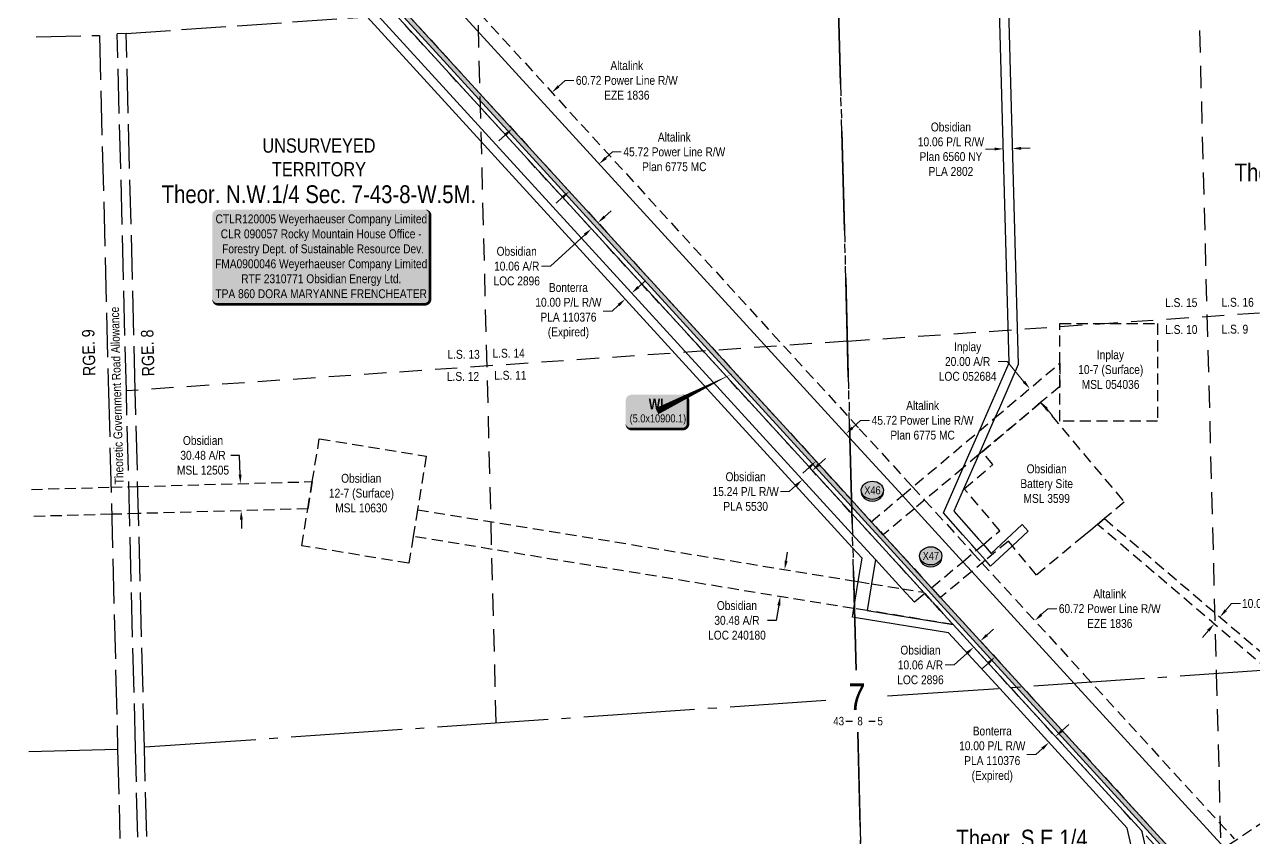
# Model space of a CAD drawing. Extents: x 624075 to 630566, y 5837004 to 5843820.
# Drawn here: x 624102 to 625485, y 5839336 to 5840251 of the extents above; entities that cross this region are included whole.
import ezdxf
from ezdxf.enums import TextEntityAlignment as Align

# ---------------------------------------------------------------- set-up
doc = ezdxf.new("R2010")
doc.units = 0
doc.header["$LTSCALE"] = 5
doc.header["$PDSIZE"] = 0.5
for name, pattern in [('foc-ACCESSROAD', [3.75, 2.5, -1.25]), ('foc-FLOWLINE', [3.75, 2.5, -1.25]), ('foc-LSD', [8, 5, -3]), ('foc-QUARTERLINE', [33, 25, -3, 2, -3]), ('foc-UNSURVEYED', [12.5, 10, -2.5])]:
    doc.linetypes.add(name, pattern=pattern)
doc.layers.get('Defpoints').update_dxf_attribs({"color": 9})
for name, color, linetype in [('10', 1, 'Continuous'), ('9', 3, 'Continuous'), ('AS-SURFACE IMPACT', 7, 'Continuous'), ('C-AR', 13, 'foc-ACCESSROAD'), ('C-RW', 13, 'Continuous'), ('C-SYMBOL', 7, 'Continuous'), ('C-WS', 13, 'foc-ACCESSROAD'), ('C-WS-S', 13, 'Continuous'), ('F-AR', 190, 'foc-ACCESSROAD'), ('F-EZE', 190, 'foc-FLOWLINE'), ('F-RW', 190, 'Continuous'), ('F-WS', 190, 'foc-ACCESSROAD'), ('L-ROAD-T', 7, 'Continuous'), ('L-SECLBL', 7, 'Continuous'), ('L-SECQ', 8, 'foc-QUARTERLINE'), ('L-SECTION-LSD', 7, 'foc-LSD'), ('L-UNS-T', 3, 'Continuous'), ('L-USEC', 7, 'foc-UNSURVEYED'), ('P-CROSSINGS', 250, 'Continuous'), ('P-TEMP-BLOCKS', 250, 'Continuous'), ('P-TEMP-H', 41, 'Continuous'), ('P-TEMP_WORKSPACE', 46, 'Continuous')]:
    doc.layers.add(name, color=color, linetype=linetype)
for name, color, linetype, lineweight in [('C-AR-T', 13, 'Continuous', 9), ('C-RW-T', 13, 'Continuous', 9), ('C-WS-T', 13, 'Continuous', 9), ('F-AR-T', 190, 'Continuous', 9), ('F-RW-T', 190, 'Continuous', 9), ('F-WS-T', 190, 'Continuous', 9)]:
    doc.layers.add(name, color=color, linetype=linetype, lineweight=lineweight)
doc.styles.add('100L', font='ARIALN.TTF', dxfattribs={"height": 11})
doc.styles.add('175L', font='ARIALN.TTF', dxfattribs={"height": 20})
doc.styles.add('80', font='ARIALN.TTF', dxfattribs={"height": 10})
doc.styles.add('80CG', font='ARIALN.TTF', dxfattribs={"height": 10})
doc.styles.add('80L', font='ARIALN.TTF', dxfattribs={"height": 10})
doc.styles.add('BOLD', font='ARIALNB.TTF')
doc.styles.add('Crossing', font='ARIALN.TTF', dxfattribs={"height": 10})
doc.styles.add('SIMPLEX', font='ARIALN.TTF')
doc.dimstyles.new('Compass 5 000', dxfattribs={"dimscale": 5, "dimtxt": 9, "dimasz": 2, "dimexe": 0.2, "dimexo": 0.0625, "dimgap": 0.5, "dimtad": 0, "dimtih": 1, "dimtoh": 1, "dimzin": 0, "dimdsep": 46, "dimtxsty": '80CG', "dimcen": 0.1, "dimse1": 1, "dimse2": 1, "dimclrd": 256, "dimclrt": 256, "dimaunit": 1, "dimadec": 4, "dimazin": 0, "dimtfac": 0.06, "dimtofl": 0, "dimtmove": 0, "dimatfit": 1, "dimfxl": 0.2, "dimtolj": 1, "dimtzin": 0, "dimlwd": -1, "dimarcsym": 0})

# ---------------------------------------------------------------- blocks, each defined once
blk = doc.blocks.new('*D27')
at = {"layer": 'C-AR-T', "transparency": 16777216}
for p, q in [((624456, 5840361.2), (624463.4, 5840367.9)), ((624433.8, 5840340.9), (624396.9, 5840307.2)), ((624396.9, 5840307.2), (624386.9, 5840307.2))]:
    blk.add_line(p, q, dxfattribs=at)
for points in [[(624454.9, 5840362.4), (624457.1, 5840359.9), (624448.6, 5840354.4)], [(624432.7, 5840342.1), (624434.9, 5840339.7), (624441.2, 5840347.6)]]:
    blk.add_solid(points, dxfattribs=at)
at = {"layer": 'Defpoints', "color": 0, "transparency": 16777216}
for p in [(624441.2, 5840347.6), (624554.5, 5840223.4), (624561.9, 5840230.2)]:
    blk.add_point(p, dxfattribs=at)
at = {"layer": 'C-AR-T', "transparency": 16777216, "insert": (624358.9, 5840307.2), "char_height": 10, "attachment_point": 5, "style": '80CG'}
blk.add_mtext('\\A1;Obsidian\\P10.06 A/R\\PLOC 2896', dxfattribs=at)
blk = doc.blocks.new('*D49')
at = {"layer": 'C-AR-T', "transparency": 16777216}
for p, q in [((624754.5, 5840034.4), (624761.9, 5840041.2)), ((624732.3, 5840014.2), (624693.6, 5839978.8)), ((624693.6, 5839978.8), (624683.6, 5839978.8))]:
    blk.add_line(p, q, dxfattribs=at)
for points in [[(624753.4, 5840035.7), (624755.6, 5840033.2), (624747.1, 5840027.7)], [(624731.2, 5840015.4), (624733.4, 5840012.9), (624739.7, 5840020.9)]]:
    blk.add_solid(points, dxfattribs=at)
at = {"layer": 'Defpoints', "color": 0, "transparency": 16777216}
for p in [(624739.7, 5840020.9), (624794.3, 5839976), (624786.9, 5839969.2)]:
    blk.add_point(p, dxfattribs=at)
at = {"layer": 'C-AR-T', "transparency": 16777216, "insert": (624655.7, 5839978.8), "char_height": 10, "attachment_point": 5, "style": '80CG'}
blk.add_mtext('\\A1;Obsidian\\P10.06 A/R\\PLOC 2896', dxfattribs=at)
blk = doc.blocks.new('*D60')
at = {"layer": 'C-WS-T', "transparency": 16777216}
for p, q in [((625453.5, 5839591.4), (625460, 5839599)), ((625460, 5839599), (625470, 5839599)), ((625434, 5839568.5), (625427.5, 5839560.9))]:
    blk.add_line(p, q, dxfattribs=at)
for points in [[(625452.3, 5839592.5), (625454.8, 5839590.3), (625447, 5839583.8)], [(625432.7, 5839569.6), (625435.2, 5839567.4), (625440.5, 5839576.1)]]:
    blk.add_solid(points, dxfattribs=at)
at = {"layer": 'Defpoints', "color": 0, "transparency": 16777216}
for p in [(625426.1, 5839601.7), (625419.5, 5839594), (625440.5, 5839576.1)]:
    blk.add_point(p, dxfattribs=at)
at = {"layer": 'C-WS-T', "transparency": 16777216, "insert": (625521.5, 5839599), "char_height": 10, "attachment_point": 5, "style": '80CG'}
blk.add_mtext('\\A1;Obsidian\\P10.06 Flowline R/W\\PPLA 2558', dxfattribs=at)
blk = doc.blocks.new('*D61')
at = {"layer": 'C-WS-T', "transparency": 16777216}
for p, q in [((625193.3, 5840110.7), (625183.3, 5840110.4)), ((625223.4, 5840111.5), (625233.4, 5840111.8))]:
    blk.add_line(p, q, dxfattribs=at)
for points in [[(625193.3, 5840112.3), (625193.4, 5840109), (625203.3, 5840110.9)], [(625223.3, 5840113.2), (625223.4, 5840109.8), (625213.4, 5840111.2)]]:
    blk.add_solid(points, dxfattribs=at)
at = {"layer": 'Defpoints', "color": 0, "transparency": 16777216}
for p in [(625203.2, 5840116.2), (625203.3, 5840110.9), (625213.2, 5840116.5)]:
    blk.add_point(p, dxfattribs=at)
at = {"layer": 'C-WS-T', "transparency": 16777216, "insert": (625144.3, 5840110.4), "char_height": 10, "attachment_point": 5, "style": '80CG'}
blk.add_mtext('\\A1;Obsidian\\P10.06 P/L R/W\\PPlan 6560 NY\\PPLA 2802', dxfattribs=at)
blk = doc.blocks.new('*D62')
at = {"layer": 'Defpoints', "color": 0, "transparency": 16777216}
for p in [(625233, 5839841), (625154.1, 5839774.6), (625166.9, 5839759.3)]:
    blk.add_point(p, dxfattribs=at)
at = {"layer": 'F-AR-T', "transparency": 16777216}
for p, q in [((625207.4, 5839871.4), (625197.4, 5839871.4)), ((625226.5, 5839848.6), (625207.4, 5839871.4)), ((625252.3, 5839818), (625258.7, 5839810.4))]:
    blk.add_line(p, q, dxfattribs=at)
for points in [[(625227.8, 5839849.7), (625225.2, 5839847.6), (625233, 5839841)], [(625253.5, 5839819.1), (625251, 5839816.9), (625245.8, 5839825.7)]]:
    blk.add_solid(points, dxfattribs=at)
at = {"layer": 'F-AR-T', "transparency": 16777216, "insert": (625163.1, 5839871.4), "char_height": 10, "attachment_point": 5, "style": '80CG'}
blk.add_mtext('\\A1;Inplay\\P20.00 A/R\\PLOC 052684', dxfattribs=at)
blk = doc.blocks.new('*D63')
at = {"layer": 'C-RW-T', "transparency": 16777216}
for p, q in [((624995.8, 5839755.5), (625003.1, 5839762.2)), ((624962.4, 5839725), (624952.4, 5839725)), ((624969.7, 5839731.7), (624962.4, 5839725))]:
    blk.add_line(p, q, dxfattribs=at)
for points in [[(624994.6, 5839756.7), (624996.9, 5839754.2), (624988.4, 5839748.7)], [(624968.6, 5839732.9), (624970.9, 5839730.5), (624977.1, 5839738.4)]]:
    blk.add_solid(points, dxfattribs=at)
at = {"layer": 'Defpoints', "color": 0, "transparency": 16777216}
for p in [(624988.6, 5839748.5), (624977.1, 5839738.4), (624977.4, 5839738.2)]:
    blk.add_point(p, dxfattribs=at)
at = {"layer": 'C-RW-T', "transparency": 16777216, "insert": (624913.3, 5839725), "char_height": 10, "attachment_point": 5, "style": '80CG'}
blk.add_mtext('\\A1;Obsidian\\P15.24 P/L R/W\\PPLA 5530', dxfattribs=at)
blk = doc.blocks.new('*D102')
at = {"layer": 'C-WS-S', "transparency": 16777216}
for p, q in [((624958.8, 5839646.9), (624960.4, 5839656.8)), ((624950.6, 5839597), (624947.8, 5839580)), ((624947.8, 5839580), (624937.8, 5839580))]:
    blk.add_line(p, q, dxfattribs=at)
for points in [[(624957.1, 5839647.2), (624960.4, 5839646.7), (624957.2, 5839637.1)], [(624948.9, 5839597.2), (624952.2, 5839596.7), (624952.2, 5839606.8)]]:
    blk.add_solid(points, dxfattribs=at)
at = {"layer": 'Defpoints', "color": 0, "transparency": 16777216}
for p in [(624717.1, 5839676.4), (624712.1, 5839646.2), (624952.2, 5839606.8)]:
    blk.add_point(p, dxfattribs=at)
at = {"layer": 'C-WS-S', "transparency": 16777216, "insert": (624903.5, 5839580), "char_height": 10, "attachment_point": 5, "style": '80CG'}
blk.add_mtext('\\A1;Obsidian\\P30.48 A/R\\PLOC 240180', dxfattribs=at)
blk = doc.blocks.new('*D103')
at = {"layer": 'C-WS-S', "transparency": 16777216}
for p, q in [((624343.9, 5839765.8), (624333.9, 5839765.8)), ((624344.5, 5839744), (624343.9, 5839765.8)), ((624345.9, 5839693.5), (624346.2, 5839683.5))]:
    blk.add_line(p, q, dxfattribs=at)
for points in [[(624346.1, 5839744), (624342.8, 5839743.9), (624344.8, 5839734)], [(624347.5, 5839693.6), (624344.2, 5839693.5), (624345.6, 5839703.5)]]:
    blk.add_solid(points, dxfattribs=at)
at = {"layer": 'Defpoints', "color": 0, "transparency": 16777216}
for p in [(624313.6, 5839733.1), (624344.8, 5839734), (624314.5, 5839702.6)]:
    blk.add_point(p, dxfattribs=at)
at = {"layer": 'C-WS-S', "transparency": 16777216, "insert": (624302.7, 5839765.8), "char_height": 10, "attachment_point": 5, "style": '80CG'}
blk.add_mtext('\\A1;Obsidian\\P30.48 A/R\\PMSL 12505', dxfattribs=at)
blk = doc.blocks.new('*D110')
at = {"layer": 'C-AR-T', "transparency": 16777216}
for p, q in [((625184.8, 5839563.5), (625192.2, 5839570.2)), ((625162.6, 5839543.2), (625147.9, 5839529.8)), ((625147.9, 5839529.8), (625137.9, 5839529.8))]:
    blk.add_line(p, q, dxfattribs=at)
for points in [[(625183.7, 5839564.7), (625185.9, 5839562.3), (625177.4, 5839556.8)], [(625161.5, 5839544.5), (625163.7, 5839542), (625170, 5839550)]]:
    blk.add_solid(points, dxfattribs=at)
at = {"layer": 'Defpoints', "color": 0, "transparency": 16777216}
for p in [(625170, 5839550), (625213.5, 5839502.3), (625220.9, 5839509.1)]:
    blk.add_point(p, dxfattribs=at)
at = {"layer": 'C-AR-T', "transparency": 16777216, "insert": (625110, 5839529.8), "char_height": 10, "attachment_point": 5, "style": '80CG'}
blk.add_mtext('\\A1;Obsidian\\P10.06 A/R\\PLOC 2896', dxfattribs=at)
blk = doc.blocks.new('*D113')
at = {"layer": 'Defpoints', "color": 0, "transparency": 16777216}
for p in [(624778.1, 5839956.2), (624770.8, 5839949.5), (624777.8, 5839941.8)]:
    blk.add_point(p, dxfattribs=at)
at = {"layer": 'F-RW-T', "transparency": 16777216}
for p, q in [((624792.6, 5839955.3), (624799.9, 5839962)), ((624763, 5839928.3), (624753, 5839928.3)), ((624770.4, 5839935), (624763, 5839928.3))]:
    blk.add_line(p, q, dxfattribs=at)
for points in [[(624791.4, 5839956.5), (624793.7, 5839954.1), (624785.2, 5839948.5)], [(624769.3, 5839936.3), (624771.5, 5839933.8), (624777.8, 5839941.8)]]:
    blk.add_solid(points, dxfattribs=at)
at = {"layer": 'F-RW-T', "transparency": 16777216, "insert": (624713.9, 5839928.3), "char_height": 10, "attachment_point": 5, "style": '80CG'}
blk.add_mtext('\\A1;Bonterra\\P10.00 P/L R/W\\PPLA 110376\\P(Expired)', dxfattribs=at)
blk = doc.blocks.new('*D114')
at = {"layer": 'Defpoints', "color": 0, "transparency": 16777216}
for p in [(625254.6, 5839442.5), (625260.8, 5839435.8), (625268.2, 5839442.5)]:
    blk.add_point(p, dxfattribs=at)
at = {"layer": 'F-RW-T', "transparency": 16777216}
for p, q in [((625269.4, 5839456), (625276.8, 5839462.7)), ((625247.2, 5839435.8), (625239.8, 5839429)), ((625239.8, 5839429), (625229.8, 5839429))]:
    blk.add_line(p, q, dxfattribs=at)
for points in [[(625268.3, 5839457.2), (625270.5, 5839454.8), (625262, 5839449.3)], [(625246.1, 5839437), (625248.4, 5839434.5), (625254.6, 5839442.5)]]:
    blk.add_solid(points, dxfattribs=at)
at = {"layer": 'F-RW-T', "transparency": 16777216, "insert": (625190.8, 5839429), "char_height": 10, "attachment_point": 5, "style": '80CG'}
blk.add_mtext('\\A1;Bonterra\\P10.00 P/L R/W\\PPLA 110376\\P(Expired)', dxfattribs=at)
blk = doc.blocks.new('*U133')
h = blk.add_hatch(color=255)
edge = h.paths.add_edge_path()
edge.add_line((-116.5, -54), (116.5, -54))
edge.add_arc((116.5, -48), 6, 270, 360)
edge.add_line((122.5, -48), (122.5, 46.5))
edge.add_arc((116.5, 46.5), 6, 0, 90)
edge.add_line((116.5, 52.5), (-116.5, 52.5))
edge.add_arc((-116.5, 46.5), 6, 90, 180)
edge.add_line((-122.5, 46.5), (-122.5, -48))
edge.add_arc((-116.5, -48), 6, 180, 270)
at = {"color": 44, "flags": 128}
blk.add_lwpolyline([(-116.5, -54, 3, 3, 0), (116.5, -54, 3, 3, 0.414214), (122.5, -48, 3, 3, 0), (122.5, 46.5, 3, 0, 0.414214), (116.5, 52.5, 0, 0, 0), (-116.5, 52.5, 0, 0, 0.414214), (-122.5, 46.5, 0, 0, 0), (-122.5, -48, 0, 3, 0.414214)], format="xyseb", close=True, dxfattribs=at)
at = {"color": 44, "style": '80'}
blk.add_attdef('ENTER_TEXT_001', (-36, -5), '', height=10, dxfattribs=at)
blk = doc.blocks.new('L-SECLBL')
at = {"layer": '9', "color": 7}
for p, q in [((-5.1, -27.8), (-12.3, -27.8)), ((20.7, -27.8), (13.5, -27.8))]:
    blk.add_line(p, q, dxfattribs=at)
at = {"layer": '10', "color": 2, "style": 'SIMPLEX'}
blk.add_attdef('SEC', text='', height=30, dxfattribs=at).set_placement((0, 0), align=Align.MIDDLE)
at = {"layer": '10', "color": 5, "style": '80L'}
blk.add_attdef('TWP', text='', height=9.5, dxfattribs=at).set_placement((-14.4, -27.4), align=Align.MIDDLE_RIGHT)
blk.add_attdef('RGE', text='', height=9.5, dxfattribs=at).set_placement((3.6, -27.4), align=Align.MIDDLE_CENTER)
blk.add_attdef('MER', text='', height=9.5, dxfattribs=at).set_placement((23.2, -27.4), align=Align.MIDDLE_LEFT)
blk = doc.blocks.new('*D143')
at = {"layer": 'Defpoints', "color": 0, "transparency": 16777216}
for p in [(624695.3, 5840174.4), (624695.9, 5840173.8), (624651, 5840132.9)]:
    blk.add_point(p, dxfattribs=at)
at = {"layer": 'F-RW-T', "transparency": 16777216}
for p, q in [((624702.7, 5840181.2), (624710.1, 5840187.9)), ((624710.1, 5840187.9), (624720.1, 5840187.9)), ((624643.1, 5840126.7), (624635.7, 5840120))]:
    blk.add_line(p, q, dxfattribs=at)
for points in [[(624701.6, 5840182.4), (624703.8, 5840179.9), (624695.3, 5840174.4)], [(624642, 5840128), (624644.2, 5840125.5), (624650.5, 5840133.5)]]:
    blk.add_solid(points, dxfattribs=at)
at = {"layer": 'F-RW-T', "transparency": 16777216, "insert": (624779.6, 5840187.9), "char_height": 10, "attachment_point": 5, "style": '80CG'}
blk.add_mtext('\\A1;Altalink\\P60.72 Power Line R/W\\PEZE 1836', dxfattribs=at)
blk = doc.blocks.new('*D144')
at = {"layer": 'Defpoints', "color": 0, "transparency": 16777216}
for p in [(625238.7, 5839579.7), (625239.7, 5839578.6), (625194.9, 5839537.6)]:
    blk.add_point(p, dxfattribs=at)
at = {"layer": 'F-RW-T', "transparency": 16777216}
for p, q in [((625246, 5839586.5), (625253.4, 5839593.2)), ((625253.4, 5839593.2), (625263.4, 5839593.2)), ((625186.5, 5839532), (625179.1, 5839525.3))]:
    blk.add_line(p, q, dxfattribs=at)
for points in [[(625244.9, 5839587.7), (625247.2, 5839585.2), (625238.7, 5839579.7)], [(625185.3, 5839533.2), (625187.6, 5839530.8), (625193.8, 5839538.8)]]:
    blk.add_solid(points, dxfattribs=at)
at = {"layer": 'F-RW-T', "transparency": 16777216, "insert": (625323, 5839593.2), "char_height": 10, "attachment_point": 5, "style": '80CG'}
blk.add_mtext('\\A1;Altalink\\P60.72 Power Line R/W\\PEZE 1836', dxfattribs=at)
blk = doc.blocks.new('*D147')
at = {"layer": 'Defpoints', "color": 0, "transparency": 16777216}
for p in [(624748.1, 5840094.4), (624748.5, 5840093.9), (624714.3, 5840063.6)]:
    blk.add_point(p, dxfattribs=at)
at = {"layer": 'F-RW-T', "transparency": 16777216}
for p, q in [((624755.9, 5840100.6), (624763.3, 5840107.4)), ((624763.3, 5840107.4), (624773.3, 5840107.4)), ((624707.4, 5840056.3), (624700, 5840049.6))]:
    blk.add_line(p, q, dxfattribs=at)
for points in [[(624754.8, 5840101.9), (624757.1, 5840099.4), (624748.5, 5840093.9)], [(624706.3, 5840057.6), (624708.5, 5840055.1), (624714.8, 5840063.1)]]:
    blk.add_solid(points, dxfattribs=at)
at = {"layer": 'F-RW-T', "transparency": 16777216, "insert": (624833, 5840107.4), "char_height": 10, "attachment_point": 5, "style": '80CG'}
blk.add_mtext('\\A1;Altalink\\P45.72 Power Line R/W\\PPlan 6775 MC', dxfattribs=at)
blk = doc.blocks.new('*D148')
at = {"layer": 'Defpoints', "color": 0, "transparency": 16777216}
for p in [(625026.2, 5839790.1), (625033.8, 5839781.7), (625000, 5839750.9)]:
    blk.add_point(p, dxfattribs=at)
at = {"layer": 'F-RW-T', "transparency": 16777216}
for p, q in [((625033.6, 5839796.8), (625042.7, 5839805.2)), ((625042.7, 5839805.2), (625052.7, 5839805.2)), ((624985, 5839752.5), (624977.7, 5839745.7))]:
    blk.add_line(p, q, dxfattribs=at)
for points in [[(625032.4, 5839798), (625034.7, 5839795.6), (625026.2, 5839790.1)], [(624983.9, 5839753.7), (624986.2, 5839751.3), (624992.4, 5839759.2)]]:
    blk.add_solid(points, dxfattribs=at)
at = {"layer": 'F-RW-T', "transparency": 16777216, "insert": (625112.4, 5839805.2), "char_height": 10, "attachment_point": 5, "style": '80CG'}
blk.add_mtext('\\A1;Altalink\\P45.72 Power Line R/W\\PPlan 6775 MC', dxfattribs=at)
blk = doc.blocks.new('*U206')
h = blk.add_hatch(color=191)
edge = h.paths.add_edge_path()
edge.add_line((-29, -20), (29, -20))
edge.add_arc((29, -14), 6, 270, 360)
edge.add_line((35, -14), (35, 12.5))
edge.add_arc((29, 12.5), 6, 0, 90)
edge.add_line((29, 18.5), (-29, 18.5))
edge.add_arc((-29, 12.5), 6, 90, 180)
edge.add_line((-35, 12.5), (-35, -14))
edge.add_arc((-29, -14), 6, 180, 270)
at = {"flags": 128}
blk.add_lwpolyline([(85.5, 42.6, 0, 7.5, 0), (0, 0, 0, 0, 0)], format="xyseb", dxfattribs=at)
at = {"color": 250, "flags": 128}
blk.add_lwpolyline([(-29, -20, 3, 3, 0), (29, -20, 3, 3, 0.414214), (35, -14, 3, 3, 0), (35, 12.5, 3, 0, 0.414214), (29, 18.5, 0, 0, 0), (-29, 18.5, 0, 0, 0.414214), (-35, 12.5, 0, 0, 0), (-35, -14, 0, 3, 0.414214)], format="xyseb", close=True, dxfattribs=at)
at = {"color": 250}
for tag, p, height, style in [('TEMP_AREA_W1_001', (-9.2, 2.2), 12, 'BOLD'), ('ENTER_TEXT_001', (-30.7, -12.5), 9, '80')]:
    blk.add_attdef(tag, p, '', height=height, dxfattribs=dict(at, style=style))
blk = doc.blocks.new('xing2')
h = blk.add_hatch(color=50)
h.dxf.hatch_style = 1
edge = h.paths.add_edge_path()
edge.add_ellipse((0, 0), major_axis=(-12.5, 0), ratio=0.816297, start_angle=0, end_angle=360)
h = blk.add_hatch(color=250)
h.dxf.hatch_style = 1
edge = h.paths.add_edge_path()
edge.add_ellipse((0, -2), major_axis=(-12.5, 0), ratio=0.816297, start_angle=0, end_angle=180)
edge.add_line((12.5, -2), (12.5, 0))
edge.add_ellipse((0, 0), major_axis=(-12.5, 0), ratio=0.816297, start_angle=0, end_angle=180, ccw=False)
edge.add_line((-12.5, 0), (-12.5, -2))
at = {"color": 250}
blk.add_ellipse((0, 0), major_axis=(-12.5, 0), ratio=0.816297, dxfattribs=at)
blk.add_ellipse((0, -2), major_axis=(-12.5, 0), ratio=0.816297, start_param=0, end_param=3.141593, dxfattribs=at)
at = {"color": 250, "style": 'Crossing'}
blk.add_attdef('CROSSING', text='', height=9, dxfattribs=at).set_placement((0.1, 0), align=Align.MIDDLE_CENTER)
at = {"color": 250, "style": 'Crossing', "flags": 1}
for tag, p in [('OWNER', (0.1, -12.5)), ('DESCRIPTION', (0.1, -25.8)), ('LOCATION', (0.1, -39.3)), ('DWG_REF', (0.1, -52.8))]:
    blk.add_attdef(tag, text='', height=9, dxfattribs=at).set_placement(p, align=Align.MIDDLE_CENTER)

msp = doc.modelspace()

# ---------------------------------------------------------------- hatches: boundary and pattern name
at = {"layer": 'P-TEMP-H'}
h = msp.add_hatch(color=256, dxfattribs=at)
h.dxf.hatch_style = 1
h.paths.add_polyline_path([(626146.972, 5837443.751), (626146.972, 5837438.753), (626166.965, 5837438.753), (626224.004, 5837431.653), (626243.169, 5837585.622), (626233.959, 5837949.053), (626231.8, 5838034.23), (626231.637, 5838044.604), (626217.476, 5838047.906), (626192.914, 5838053.632), (626168.224, 5838059.389), (626148.846, 5838064.598), (626126.735, 5838070.541), (626120.02, 5838073.358), (626066.392, 5838095.862), (626034.974, 5838117.397), (626016.465, 5838143.526), (626006.745, 5838177.961), (626001.353, 5838249.593), (625977.662, 5838378.714), (625947.35, 5838459.403), (625904.912, 5838538.206), (625897.192, 5838552.542), (625873.592, 5838582.481), (625863.508, 5838595.275), (625834.479, 5838617.974), (625827.535, 5838623.403), (625820.979, 5838625.255), (625789.861, 5838634.045), (625788.714, 5838634.369), (625756.415, 5838643.492), (625740.16, 5838648.083), (625710.207, 5838671.474), (625705.365, 5838696.723), (625702.97, 5838732.53), (625698.478, 5838799.717), (625692.894, 5838854.433), (625685.696, 5838889.503), (625669.945, 5838919.941), (625615.201, 5838963.715), (625535.375, 5839015.448), (625523.932, 5839030.241), (625499.608, 5839095.12), (625469.377, 5839178.902), (625441.079, 5839232.735), (625434.25, 5839245.727), (625426.315, 5839265.348), (625424.704, 5839269.331), (625413.136, 5839297.937), (625412.539, 5839299.411), (625224.707, 5839504.989), (625132.612, 5839605.789), (625122.618, 5839616.727), (625068.186, 5839676.304), (625054.684, 5839691.083), (625031.923, 5839715.997), (624532.487, 5840262.62), (624506.503, 5840291.058), (624434.39, 5840369.985), (624424.273, 5840381.058), (624365.831, 5840445.021), (624352.844, 5840459.231), (624392.625, 5840495.53), (624409.07, 5840512.876), (624501.284, 5840555.496), (624522.002, 5840577.34), (624812.151, 5840884.072), (624815.187, 5840926.185), (624808.861, 5841137.063), (624807.821, 5841174.517), (625068.366, 5841405.676), (625067.508, 5841404.923), (625187.406, 5841511.282), (625331.524, 5841639.139), (625678.972, 5841947.4), (625954.053, 5842191.456), (626028.823, 5842257.79), (626289.176, 5842488.777), (626597.923, 5842762.709), (626601.125, 5842765.55), (626871.997, 5843005.873), (627013.797, 5843131.681), (627394.954, 5843469.852), (627476.425, 5843542.136), (627579.461, 5843629.016), (627595.899, 5843609.521), (627807.119, 5843368.502), (627912.819, 5843406.904), (627967.027, 5843414.89), (628230.311, 5843232.542), (628315.153, 5843173.781), (628393.275, 5843122.374), (628460.671, 5843078.024), (628653.288, 5843395.538), (628765.077, 5843342.231), (628887.206, 5843339.246), (629211.708, 5843376.773), (629377.481, 5843423.741), (629453.63, 5843473.599), (629463.418, 5843558.632), (629455.324, 5843594.326), (629450.449, 5843593.221), (629458.355, 5843558.357), (629448.933, 5843476.497), (629375.383, 5843428.342), (629210.734, 5843381.692), (628886.979, 5843344.252), (628766.266, 5843347.201), (628651.36, 5843401.995), (628459.087, 5843085.049), (628396.049, 5843126.532), (628317.95, 5843177.924), (628233.157, 5843236.651), (627968.251, 5843420.123), (627911.589, 5843411.774), (627808.625, 5843374.367), (627599.69, 5843612.78), (627580.109, 5843636.002), (627473.155, 5843545.916), (627391.636, 5843473.591), (627010.48, 5843135.42), (626868.68, 5843009.612), (626598.043, 5842769.497), (626285.859, 5842492.516), (626025.506, 5842261.529), (625950.736, 5842195.195), (625675.655, 5841951.138), (625328.207, 5841642.878), (625196.525, 5841526.047), (625103.713, 5841443.718), (625099.206, 5841439.719), (625091.65, 5841433.016), (625087.931, 5841429.729), (625080.041, 5841422.752), (625076.282, 5841419.429), (625065.049, 5841409.415), (624802.76, 5841176.709), (624803.865, 5841136.919), (624810.183, 5840926.29), (624807.294, 5840886.21), (624518.371, 5840580.774), (624498.317, 5840559.631), (624406.101, 5840517.01), (624389.256, 5840499.222), (624345.782, 5840459.554), (624362.141, 5840441.649), (624420.583, 5840377.686), (624430.7, 5840366.614), (624502.813, 5840287.687), (624528.797, 5840259.248), (625028.233, 5839712.625), (625050.994, 5839687.711), (625064.496, 5839672.932), (625118.928, 5839613.356), (625128.922, 5839602.417), (625221.017, 5839501.617), (625408.243, 5839296.704), (625408.502, 5839296.063), (625420.071, 5839267.457), (625421.682, 5839263.474), (625429.71, 5839243.622), (625436.655, 5839230.41), (625464.793, 5839176.881), (625494.917, 5839093.394), (625519.517, 5839027.78), (625531.942, 5839011.716), (625612.274, 5838959.655), (625665.994, 5838916.701), (625680.939, 5838887.821), (625687.947, 5838853.675), (625693.496, 5838799.297), (625697.983, 5838732.196), (625700.398, 5838696.083), (625705.652, 5838668.69), (625737.857, 5838643.539), (625755.056, 5838638.682), (625787.355, 5838629.559), (625788.502, 5838629.235), (625819.621, 5838620.445), (625825.231, 5838618.86), (625831.401, 5838614.037), (625859.955, 5838591.709), (625869.667, 5838579.387), (625892.997, 5838549.789), (625900.511, 5838535.836), (625942.789, 5838457.33), (625972.827, 5838377.374), (625996.389, 5838248.953), (626001.799, 5838177.086), (626011.889, 5838141.339), (626031.411, 5838113.78), (626063.988, 5838091.451), (626118.086, 5838068.75), (626125.112, 5838065.802), (626147.549, 5838059.771), (626167.007, 5838054.541), (626191.779, 5838048.765), (626216.342, 5838043.038), (626226.701, 5838040.623), (626226.803, 5838034.128), (626228.962, 5837948.926), (626238.163, 5837585.869), (626219.661, 5837437.23), (626167.274, 5837443.751)])

# ---------------------------------------------------------------- linework, layer by layer
at = {"layer": 'C-AR', "flags": 128}
for points in [[(624103.701, 5840731.929), (624175.594, 5840653.242), (624192.223, 5840635.029), (624199.116, 5840627.482), (624201.696, 5840624.662), (624206.638, 5840619.136), (624209.033, 5840616.621), (624212.795, 5840612.507), (624296.026, 5840521.423), (624306.14, 5840510.353), (624309.72, 5840506.435), (624313.367, 5840502.442), (624348.972, 5840463.473), (624365.831, 5840445.021), (624424.273, 5840381.058), (624434.39, 5840369.985), (624506.503, 5840291.058), (624532.487, 5840262.62), (625031.923, 5839715.997), (625054.684, 5839691.083), (625068.186, 5839676.304), (625122.618, 5839616.727), (625132.612, 5839605.789), (625224.707, 5839504.989), (625412.539, 5839299.411), (625413.136, 5839297.937), (625424.704, 5839269.331), (625426.315, 5839265.348), (625434.25, 5839245.727), (625441.079, 5839232.735), (625469.377, 5839178.902), (625499.608, 5839095.12), (625523.932, 5839030.241), (625535.375, 5839015.448), (625615.201, 5838963.715), (625669.945, 5838919.941), (625685.696, 5838889.503), (625692.894, 5838854.433), (625698.478, 5838799.717), (625702.97, 5838732.53), (625705.365, 5838696.723), (625710.207, 5838671.474), (625740.16, 5838648.083), (625756.415, 5838643.492), (625788.714, 5838634.369), (625789.861, 5838634.045), (625820.979, 5838625.255), (625827.535, 5838623.403), (625834.479, 5838617.974), (625863.508, 5838595.275), (625873.592, 5838582.481), (625897.192, 5838552.542), (625904.912, 5838538.206), (625947.35, 5838459.403), (625977.662, 5838378.714), (626001.353, 5838249.593), (626006.745, 5838177.961), (626016.465, 5838143.526), (626034.974, 5838117.397), (626066.392, 5838095.862), (626120.02, 5838073.358), (626126.735, 5838070.541), (626148.846, 5838064.598), (626168.224, 5838059.389), (626192.914, 5838053.632), (626217.476, 5838047.906), (626303.191, 5838027.923), (626600.444, 5838003.942), (626622.663, 5837989.369), (626649.332, 5837960.105), (626690.594, 5837914.833), (626725.366, 5837894.949), (626756.869, 5837876.935), (626788.877, 5837857.014), (626798.165, 5837847.13), (626811.591, 5837832.843), (626813.264, 5837831.063), (626823.596, 5837819.989), (626825.702, 5837817.827), (626827.496, 5837815.918)], [(626827.892, 5837800.974), (626817.26, 5837812.249), (626797.421, 5837833.289), (626782.578, 5837849.031), (626751.29, 5837868.529), (626725.678, 5837883.174), (626684.221, 5837906.882), (626636.036, 5837959.75), (626616.08, 5837981.65), (626597.072, 5837994.115), (626301.635, 5838017.95), (626231.8, 5838034.23), (626216.552, 5838037.784), (626201.418, 5838041.313), (626191.996, 5838043.509), (626176.425, 5838047.141), (626175.745, 5838047.3), (626165.941, 5838049.582), (626123.057, 5838061.168), (626103.371, 5838069.428), (626091.33, 5838074.48), (626061.549, 5838086.978), (626030.588, 5838108.199), (626027.799, 5838110.111), (626012.058, 5838132.333), (626007.249, 5838139.123), (625996.783, 5838176.199), (625995.855, 5838188.531), (625991.356, 5838248.304), (625967.923, 5838376.014), (625938.166, 5838455.229), (625905.488, 5838515.906), (625888.744, 5838546.998), (625874.027, 5838565.669), (625856.353, 5838588.093), (625829.723, 5838608.916), (625827.842, 5838610.387), (625822.895, 5838614.255), (625813.4, 5838616.937), (625799.175, 5838620.954), (625735.523, 5838638.933), (625701.679, 5838665.362), (625695.377, 5838695.237), (625692.93, 5838731.835), (625688.448, 5838798.87), (625682.934, 5838852.908), (625676.117, 5838886.116), (625661.989, 5838913.417), (625609.328, 5838955.525), (625531.368, 5839004.175), (625515.04, 5839025.285), (625490.429, 5839090.928), (625460.348, 5839174.448), (625434.779, 5839223.09), (625425.108, 5839241.489), (625419.612, 5839255.08), (625403.888, 5839293.96), (625358.65, 5839343.471), (625211.886, 5839504.101), (625146.732, 5839575.416), (625114.9, 5839610.255), (625113.551, 5839611.731), (625032.316, 5839700.645), (624519.664, 5840261.732), (624493.682, 5840290.171), (624426.801, 5840363.371), (624416.684, 5840374.444), (624302.288, 5840499.649), (624207.026, 5840603.919), (624201.508, 5840609.958), (624196.227, 5840615.737), (624191.602, 5840620.799), (624179.061, 5840634.526), (624175.985, 5840637.893), (624168.164, 5840646.453), (624158.445, 5840657.089), (624104.092, 5840716.579)], [(624544.138, 5839704.645), (624539.227, 5839674.544)], [(625946.786, 5839620.403), (625878.122, 5839574.23), (625848.463, 5839554.287), (625838.333, 5839547.476), (625643.246, 5839416.284), (625634.533, 5839410.425), (625626.039, 5839404.713), (625617.326, 5839398.854), (625496.516, 5839317.622), (625472.541, 5839301.499), (625434.192, 5839275.711), (625432.216, 5839274.383), (625424.704, 5839269.331), (625413.136, 5839297.937), (625413.599, 5839298.249), (625451.95, 5839324.035), (625593.488, 5839419.207), (625602.2, 5839425.064), (625610.696, 5839430.777), (625619.407, 5839436.636), (625778.013, 5839543.296), (625847.538, 5839590.049), (625877.197, 5839609.993), (625945.861, 5839656.166)]]:
    msp.add_lwpolyline(points, dxfattribs=at)
at = {"layer": 'C-AR'}
for points in [[(624109.749, 5839727.465), (624199.133, 5839729.948), (624229.286, 5839730.785), (624425.688, 5839736.239), (624420.688, 5839705.592), (624230.063, 5839700.297), (624199.91, 5839699.46), (624109.427, 5839696.946)], [(625959.388, 5839133.079), (625887.953, 5839194.075), (625857.097, 5839220.417), (625634.533, 5839410.425), (625610.696, 5839430.777), (625501.349, 5839524.133), (625309.284, 5839688.115), (625317.155, 5839694.671), (625515.747, 5839525.13), (625619.407, 5839436.636), (625643.246, 5839416.284), (625856.745, 5839234.027), (625887.601, 5839207.687), (625959.035, 5839146.702)]]:
    msp.add_lwpolyline(points, dxfattribs=at)
at = {"layer": 'C-RW'}
for points in [[(625207.911, 5840309.387), (625220.097, 5839867.972), (625198.763, 5839819.407), (625193.764, 5839808.027), (625175.56, 5839766.589), (625158.2, 5839727.071), (625147.665, 5839703.091), (625175.413, 5839671.601), (625180.789, 5839665.499), (625189.672, 5839655.419), (625206.777, 5839671.353), (625224.526, 5839687.886), (625231.379, 5839680.529), (625213.392, 5839663.819), (625188.962, 5839641.015), (625183.061, 5839647.711), (625173.081, 5839659.037), (625167.806, 5839665.024), (625157.829, 5839676.346), (625135.877, 5839701.258), (625158.145, 5839751.946), (625163.039, 5839763.086), (625176.348, 5839793.382), (625180.927, 5839803.804), (625209.985, 5839869.95), (625197.872, 5840308.693)], [(624519.664, 5840261.732), (625032.316, 5839700.645), (625113.551, 5839611.731), (625114.9, 5839610.255), (625103.203, 5839600.452), (625089.278, 5839615.693), (625059.28, 5839648.525), (625032.914, 5839677.383), (624500.239, 5840260.388)]]:
    msp.add_lwpolyline(points, dxfattribs=at)
at = {"layer": 'C-WS'}
for points in [[(625293.716, 5839675.146), (625240.747, 5839631.019), (625213.392, 5839663.819), (625208.98, 5839669.248), (625183.061, 5839647.711), (625167.801, 5839635.03), (625132.612, 5839605.789), (625122.618, 5839616.727), (625157.672, 5839646.118), (625173.081, 5839659.037), (625180.789, 5839665.499), (625199.24, 5839680.969), (625159.293, 5839728.259), (625191.606, 5839755.43), (625179.464, 5839769.872), (625245.218, 5839825.161), (625339.373, 5839713.181), (625317.155, 5839694.671), (625309.284, 5839688.115), (625301.586, 5839681.701), (625293.716, 5839675.146)], [(624544.138, 5839704.645), (625034.267, 5839624.67), (625040.035, 5839623.729), (625054.848, 5839621.311), (625089.278, 5839615.693), (625113.551, 5839611.731), (625114.9, 5839610.255), (625146.732, 5839575.416), (625049.946, 5839591.21), (625035.073, 5839593.257), (624539.227, 5839674.544), (624534.315, 5839644.445), (624413.915, 5839664.091), (624420.688, 5839705.592), (624425.688, 5839736.239), (624433.562, 5839784.491), (624553.961, 5839764.844), (624544.138, 5839704.645)]]:
    msp.add_lwpolyline(points, close=True, dxfattribs=at)
at = {"layer": 'Defpoints'}
for p in [(625318.376, 5839852.611), (625318.376, 5839852.611), (625222.461, 5839698.782), (625222.461, 5839698.782)]:
    msp.add_point(p, dxfattribs=at)
at = {"layer": 'F-AR'}
msp.add_lwpolyline([(625103.196, 5839705.742), (625068.186, 5839676.304), (625054.684, 5839691.083), (625089.694, 5839720.521), (625176.348, 5839793.382), (625193.764, 5839808.027), (625266.941, 5839869.56), (625266.938, 5839843.429), (625245.218, 5839825.161), (625179.464, 5839769.872), (625175.56, 5839766.589), (625158.145, 5839751.946), (625103.196, 5839705.742)], close=True, dxfattribs=at)
at = {"layer": 'F-EZE', "linetype": 'ByBlock'}
for points in [[(624101.924, 5840801.632), (624173.817, 5840722.947), (624204.857, 5840688.974), (624226.419, 5840665.371), (624246.993, 5840642.852), (624330.067, 5840551.921), (624333.398, 5840548.275), (624340.182, 5840540.85), (624343.512, 5840537.206), (624382.721, 5840494.29), (624399.579, 5840475.839), (624458.735, 5840411.095), (624468.852, 5840400.021), (624564.736, 5840295.089), (624590.715, 5840266.651), (625030.133, 5839785.716), (625089.694, 5839720.521), (625103.196, 5839705.742), (625157.672, 5839646.118), (625167.801, 5839635.03), (625282.941, 5839509.017), (625451.95, 5839324.035)], [(625412.539, 5839299.411), (625224.707, 5839504.989), (625132.612, 5839605.789), (625122.618, 5839616.727), (625068.186, 5839676.304), (625054.684, 5839691.083), (625031.923, 5839715.997), (624532.487, 5840262.62)]]:
    msp.add_lwpolyline(points, dxfattribs=at)
at = {"layer": 'F-EZE'}
msp.add_lwpolyline([(624112.994, 5840811.746), (624184.887, 5840733.062), (624215.927, 5840699.088), (624237.49, 5840675.485), (624258.063, 5840652.966), (624341.137, 5840562.035), (624344.469, 5840558.389), (624351.252, 5840550.965), (624354.582, 5840547.319), (624393.791, 5840504.404), (624410.649, 5840485.954), (624469.805, 5840421.209), (624479.922, 5840410.136), (624575.805, 5840305.204), (624601.786, 5840276.764), (625041.202, 5839795.83), (625100.764, 5839730.635), (625114.266, 5839715.856), (625168.742, 5839656.232), (625178.871, 5839645.144), (625294.01, 5839519.131), (625463.019, 5839334.149)], dxfattribs=at)
at = {"layer": 'F-RW'}
for points in [[(625372.608, 5839216.329), (625342.639, 5839346.162), (625199.14, 5839503.219), (625141.69, 5839566.101), (625035.325, 5839583.458), (625033.525, 5839583.752), (625035.073, 5839593.257), (625040.035, 5839623.729), (625044.323, 5839650.061), (625033.305, 5839662.119), (624487.493, 5840259.506), (624461.509, 5840287.944), (624417.312, 5840336.321), (624403.168, 5840336.969), (624208.397, 5840550.145), (624177.356, 5840584.117), (624175.13, 5840586.553), (624172.888, 5840589.007), (624169.851, 5840592.331), (624165.225, 5840597.394), (624152.692, 5840611.111), (624146.422, 5840617.974), (624140.023, 5840647.585), (624104.87, 5840686.06)], [(624500.239, 5840260.388), (625032.914, 5839677.383), (625059.28, 5839648.525), (625054.848, 5839621.311), (625049.946, 5839591.21), (625146.732, 5839575.416), (625211.886, 5839504.101), (625358.65, 5839343.471), (625385.85, 5839225.632)]]:
    msp.add_lwpolyline(points, dxfattribs=at)
at = {"layer": 'F-WS'}
msp.add_lwpolyline([(625266.938, 5839843.429), (625266.941, 5839869.56), (625266.942, 5839914.146), (625376.9, 5839914.145), (625376.891, 5839804.206), (625266.926, 5839804.2), (625266.938, 5839843.429)], close=True, dxfattribs=at)
at = {"layer": 'L-SECQ'}
for p, q in [((625037.657, 5839524.026), (625017.026, 5840296.184)), ((625017.049, 5840295.536), (625037.657, 5839524.026)), ((625072.96, 5839494.915), (625848.62, 5839548.191)), ((624237.338, 5839437.521), (625003.475, 5839490.143)), ((625039.442, 5839454.049), (625058.312, 5838687.924)), ((625058.317, 5838687.924), (625039.443, 5839454.049)), ((624206.664, 5839434.529), (624106.632, 5839432.041))]:
    msp.add_line(p, q, dxfattribs=at)
at = {"layer": 'L-SECTION-LSD', "flags": 128}
for points in [[(625421.888, 5840324.217), (625442.876, 5839520.104)], [(624632.593, 5839465.196), (624612.123, 5840268.15)], [(625027.762, 5839894.367), (625838.225, 5839950.255)], [(625027.762, 5839894.367), (624216.479, 5839838.423)], [(625442.876, 5839520.104), (625463.865, 5838715.991)]]:
    msp.add_lwpolyline(points, dxfattribs=at)
at = {"layer": 'L-USEC'}
for p, q in [((624216.286, 5840240.742), (624611.616, 5840268.115)), ((624115.124, 5840236.899), (624186.164, 5840238.658)), ((624186.164, 5840238.658), (624196.414, 5839836.593)), ((624216.479, 5839838.423), (624206.229, 5840240.485)), ((624226.536, 5839838.68), (624216.286, 5840240.742)), ((624196.414, 5839836.593), (624206.664, 5839434.528)), ((624226.728, 5839436.356), (624216.479, 5839838.423)), ((624236.785, 5839436.613), (624226.536, 5839838.68)), ((624206.664, 5839434.528), (624209.214, 5839334.465)), ((624229.29, 5839335.855), (624226.728, 5839436.356)), ((624239.336, 5839336.55), (624236.785, 5839436.613))]:
    msp.add_line(p, q, dxfattribs=at)
at = {"layer": 'L-USEC', "flags": 128}
msp.add_lwpolyline([(624216.286, 5840240.742), (624206.229, 5840240.485)], dxfattribs=at)
at = {"layer": 'P-TEMP_WORKSPACE', "flags": 128}
for points in [[(624803.865, 5841136.919), (624810.183, 5840926.29), (624807.294, 5840886.21), (624518.371, 5840580.774), (624498.317, 5840559.631), (624406.101, 5840517.01), (624389.256, 5840499.222), (624345.782, 5840459.554), (624362.141, 5840441.649), (624420.583, 5840377.686), (624430.7, 5840366.614), (624502.813, 5840287.687), (624528.797, 5840259.248), (625028.233, 5839712.625), (625050.994, 5839687.711), (625064.496, 5839672.932), (625118.928, 5839613.356), (625128.922, 5839602.417), (625221.017, 5839501.617), (625408.243, 5839296.704)], [(625412.539, 5839299.411), (625224.707, 5839504.989), (625132.612, 5839605.789), (625122.618, 5839616.727), (625068.186, 5839676.304), (625054.684, 5839691.083), (625031.923, 5839715.997), (624532.487, 5840262.62), (624506.503, 5840291.058), (624434.39, 5840369.985), (624424.273, 5840381.058), (624365.831, 5840445.021), (624352.844, 5840459.231), (624392.625, 5840495.53), (624409.07, 5840512.876), (624501.284, 5840555.496), (624522.002, 5840577.34), (624812.151, 5840884.072), (624815.187, 5840926.185), (624808.861, 5841137.063)]]:
    msp.add_lwpolyline(points, dxfattribs=at)

# ---------------------------------------------------------------- block references
at = {"layer": 'AS-SURFACE IMPACT'}
ref = msp.add_blockref('*U133', (624435.751, 5839989.916), dxfattribs=at)
ref.add_attrib('ENTER_TEXT_001', 'CTLR120005 Weyerhaeuser Company Limited', (624316.829, 5840027.023), dxfattribs={"layer": '0', "color": 44, "height": 10, "style": '80'})
ref.add_attrib('ENTER_TEXT_002', 'CLR 090057 Rocky Mountain House Office -', (624322.63, 5840010.179), dxfattribs={"layer": '0', "color": 44, "height": 10, "style": '80'})
ref.add_attrib('ENTER_TEXT_003', ' Forestry Dept. of Sustainable Resource Dev.', (624320.986, 5839993.335), dxfattribs={"layer": '0', "color": 44, "height": 10, "style": '80'})
ref.add_attrib('ENTER_TEXT_004', 'FMA0900046 Weyerhaeuser Company Limited', (624316.297, 5839976.491), dxfattribs={"layer": '0', "color": 44, "height": 10, "style": '80'})
ref.add_attrib('ENTER_TEXT_005', 'RTF 2310771 Obsidian Energy Ltd.', (624345.686, 5839959.647), dxfattribs={"layer": '0', "color": 44, "height": 10, "style": '80'})
ref.add_attrib('ENTER_TEXT_006', 'TPA 860 DORA MARYANNE FRENCHEATER', (624316.675, 5839942.803), dxfattribs={"layer": '0', "color": 44, "height": 10, "style": '80'})
at = {"layer": 'L-SECLBL', "color": 4}
msp.add_blockref('L-SECLBL', (625038.458, 5839494.035), dxfattribs=at).add_auto_attribs({'SEC': '7', 'TWP': '43', 'RGE': '8', 'MER': '5'})
at = {"layer": 'P-CROSSINGS', "color": 4}
for p, values in [((625055.897, 5839726.457), {'CROSSING': 'X46'}), ((625121.615, 5839652.672), {'CROSSING': 'X47'})]:
    msp.add_blockref('xing2', p, dxfattribs=at).add_auto_attribs(values)
at = {"layer": 'P-TEMP-BLOCKS', "xscale": 1.000330108935946, "yscale": 1.000330108935946, "zscale": 1.000330108935946}
msp.add_blockref('*U206', (624813.437, 5839815.444), dxfattribs=at).add_auto_attribs({'TEMP_AREA_W1_001': 'WL', 'ENTER_TEXT_001': '(5.0x10900.1)'})

# ---------------------------------------------------------------- texts
at = {"layer": 'C-SYMBOL', "color": 3, "style": '175L'}
for s, p in [('Theor. N.E.1/4 Sec. 7-43-8-W.5M.', (625637.267, 5840068.354)), ('Theor. N.W.1/4 Sec. 7-43-8-W.5M.', (624433.084, 5840043.813))]:
    msp.add_text(s, height=20, dxfattribs=at).set_placement(p, align=Align.BOTTOM_CENTER)
for s, p in [('RGE. 9', (624185.284, 5839881.718)), ('RGE. 8', (624251.662, 5839881.353))]:
    msp.add_text(s, height=13.9949, rotation=91.460503, dxfattribs=at).set_placement(p, align=Align.BOTTOM_CENTER)
at = {"layer": 'C-SYMBOL', "color": 3, "insert": (625224.234, 5839344.393), "char_height": 20, "width": 346.38472, "attachment_point": 2, "style": '175L'}
msp.add_mtext('Theor. S.E.1/4 \\PSec. 7-43-8-W.5M.', dxfattribs=at)
at = {"layer": 'C-WS-S', "char_height": 10, "attachment_point": 1, "style": '80L'}
for s, insert in [('\\pi17.721;Obsidian\\P\\pi10.699;Battery Site\\P\\pi14.212;MSL 3599', (625211.742, 5839755.665)), ('\\pi17.721;Obsidian\\P\\pi3.99;12-7 (Surface)\\P\\pi11.05;MSL 10630', (624440.394, 5839744.986))]:
    msp.add_mtext_dynamic_manual_height_columns(s, width=79.27596, gutter_width=50, heights=[0], dxfattribs=dict(at, insert=insert))
at = {"layer": 'F-WS-T', "insert": (625283.573, 5839884.03), "char_height": 10, "attachment_point": 1, "style": '80L'}
msp.add_mtext_dynamic_manual_height_columns('\\pi24.948;Inplay\\P\\pi3.99;10-7 (Surface)\\P\\pi7.8542;MSL 054036', width=79.27596, gutter_width=50, heights=[0], dxfattribs=at)
at = {"layer": 'L-ROAD-T', "style": '80L'}
msp.add_text('Theoretic Government Road Allowance', height=10, rotation=91.551424, dxfattribs=at).set_placement((624205.711, 5839833.14), align=Align.MIDDLE_CENTER)
at = {"layer": 'L-SECTION-LSD', "style": '100L'}
for s, p in [('L.S. 15', (625385.31, 5839932.762)), ('L.S. 16', (625448.786, 5839933.12)), ('L.S. 10', (625385.396, 5839902.511)), ('L.S. 9', (625448.873, 5839902.869)), ('L.S. 13', (624577.779, 5839874.536)), ('L.S. 14', (624628.48, 5839875.766)), ('L.S. 12', (624577.107, 5839849.698)), ('L.S. 11', (624630.36, 5839850.928))]:
    msp.add_text(s, height=9.9964, dxfattribs=at).set_placement(p)
at = {"layer": 'L-UNS-T', "color": 3, "insert": (624433.159, 5840101.113), "char_height": 16, "attachment_point": 5, "style": '80L'}
msp.add_mtext_dynamic_manual_height_columns('UNSURVEYED TERRITORY', width=126.41375, gutter_width=47.5, heights=[0], dxfattribs=at)

# ---------------------------------------------------------------- dimensions: what is measured, and where the dimension line sits
at = {"layer": 'C-AR-T', "color": 1}
for base, p1, p2, angle, picture, middle in [((624441.19, 5840347.632), (624561.912, 5840230.208), (624554.476, 5840223.426), 222.367045, '*D27', (624358.921, 5840307.192)), ((624739.695, 5840020.913), (624794.344, 5839976.022), (624786.914, 5839969.233), 222.41721, '*D49', (624655.696, 5839978.82)), ((625169.981, 5839549.966), (625220.945, 5839509.109), (625213.514, 5839502.32), 222.41721, '*D110', (625110.014, 5839529.831))]:
    dim = msp.add_linear_dim(base=base, p1=p1, p2=p2, angle=angle, text='Obsidian\\P10.06 A/R\\PLOC 2896', dimstyle='Compass 5 000', dxfattribs=at)
    dim.commit()
    dim.dimension.update_dxf_attribs({"geometry": picture, "text_midpoint": middle, "dimtype": 161})
at = {"layer": 'C-RW-T', "color": 1}
dim = msp.add_aligned_dim(p1=(624988.636, 5839748.452), p2=(624977.378, 5839738.166), distance=-0.379, text='Obsidian\\P15.24 P/L R/W\\PPLA 5530', dimstyle='Compass 5 000', dxfattribs=at)
dim.commit()
dim.dimension.update_dxf_attribs({"geometry": '*D63', "text_midpoint": (624913.271, 5839724.955)})
at = {"layer": 'C-WS-S'}
for base, p1, p2, angle, text, picture, middle in [((624344.755, 5839733.992), (624314.464, 5839702.641), (624313.617, 5839733.127), 91.590723, 'Obsidian\\P30.48 A/R\\PMSL 12505', '*D103', (624302.741, 5839765.766)), ((624952.197, 5839606.844), (624717.086, 5839676.425), (624712.131, 5839646.199), 260.690011, 'Obsidian\\P30.48 A/R\\PLOC 240180', '*D102', (624903.509, 5839580.023))]:
    dim = msp.add_linear_dim(base=base, p1=p1, p2=p2, angle=angle, text=text, dimstyle='Compass 5 000', dxfattribs=at)
    dim.commit()
    dim.dimension.update_dxf_attribs({"geometry": picture, "text_midpoint": middle, "dimtype": 161})
at = {"layer": 'C-WS-T', "color": 1}
dim = msp.add_aligned_dim(p1=(625213.236, 5840116.488), p2=(625203.186, 5840116.211), distance=5.265, text='Obsidian\\P10.06 P/L R/W\\PPlan 6560 NY\\PPLA 2802', dimstyle='Compass 5 000', dxfattribs=at)
dim.commit()
dim.dimension.update_dxf_attribs({"geometry": '*D61', "text_midpoint": (625144.253, 5840110.395)})
dim = msp.add_linear_dim(base=(625440.468, 5839576.092), p1=(625426.082, 5839601.678), p2=(625419.512, 5839593.983), angle=229.511773, text='Obsidian\\P10.06 Flowline R/W\\PPLA 2558', dimstyle='Compass 5 000', dxfattribs=at)
dim.commit()
dim.dimension.update_dxf_attribs({"geometry": '*D60', "text_midpoint": (625521.518, 5839598.998), "dimtype": 161})
at = {"layer": 'F-AR-T', "color": 1}
dim = msp.add_linear_dim(base=(625232.952, 5839840.976), p1=(625166.93, 5839759.332), p2=(625154.058, 5839774.64), angle=130.05801, text='Inplay\\P20.00 A/R\\PLOC 052684', dimstyle='Compass 5 000', dxfattribs=at)
dim.commit()
dim.dimension.update_dxf_attribs({"geometry": '*D62', "text_midpoint": (625163.114, 5839871.359), "dimtype": 161})
at = {"layer": 'F-RW-T', "color": 3}
for p1, p2, distance, text, picture, middle in [((624651.043, 5840132.863), (624695.855, 5840173.807), 0.833, 'Altalink\\P60.72 Power Line R/W\\PEZE 1836', '*D143', (624779.608, 5840187.912)), ((624714.343, 5840063.581), (624748.086, 5840094.411), -0.686, 'Altalink\\P45.72 Power Line R/W\\PPlan 6775 MC', '*D147', (624833.003, 5840107.395)), ((625194.881, 5839537.634), (625239.692, 5839578.579), 1.531, 'Altalink\\P60.72 Power Line R/W\\PEZE 1836', '*D144', (625322.974, 5839593.2))]:
    dim = msp.add_aligned_dim(p1=p1, p2=p2, distance=distance, text=text, dimstyle='Compass 5 000', dxfattribs=at)
    dim.commit()
    dim.dimension.update_dxf_attribs({"geometry": picture, "text_midpoint": middle})
at = {"layer": 'F-RW-T'}
dim = msp.add_linear_dim(base=(624777.781, 5839941.788), p1=(624778.14, 5839956.229), p2=(624770.753, 5839949.48), angle=222.416911, text='Bonterra\\P10.00 P/L R/W\\PPLA 110376\\P(Expired)', dimstyle='Compass 5 000', dxfattribs=at)
dim.commit()
dim.dimension.update_dxf_attribs({"geometry": '*D113', "text_midpoint": (624713.93, 5839928.298), "dimtype": 161})
at = {"layer": 'F-RW-T', "color": 3}
dim = msp.add_linear_dim(base=(625026.169, 5839790.055), p1=(625000.024, 5839750.909), p2=(625033.768, 5839781.737), angle=42.414552, text='Altalink\\P45.72 Power Line R/W\\PPlan 6775 MC', dimstyle='Compass 5 000', dxfattribs=at)
dim.commit()
dim.dimension.update_dxf_attribs({"geometry": '*D148', "text_midpoint": (625112.404, 5839805.171), "dimtype": 161})
at = {"layer": 'F-RW-T'}
dim = msp.add_aligned_dim(p1=(625268.157, 5839442.514), p2=(625260.771, 5839435.765), distance=-9.129, text='Bonterra\\P10.00 P/L R/W\\PPLA 110376\\P(Expired)', dimstyle='Compass 5 000', dxfattribs=at)
dim.commit()
dim.dimension.update_dxf_attribs({"geometry": '*D114', "text_midpoint": (625190.762, 5839429.014)})

doc.saveas('drawing.dxf')
